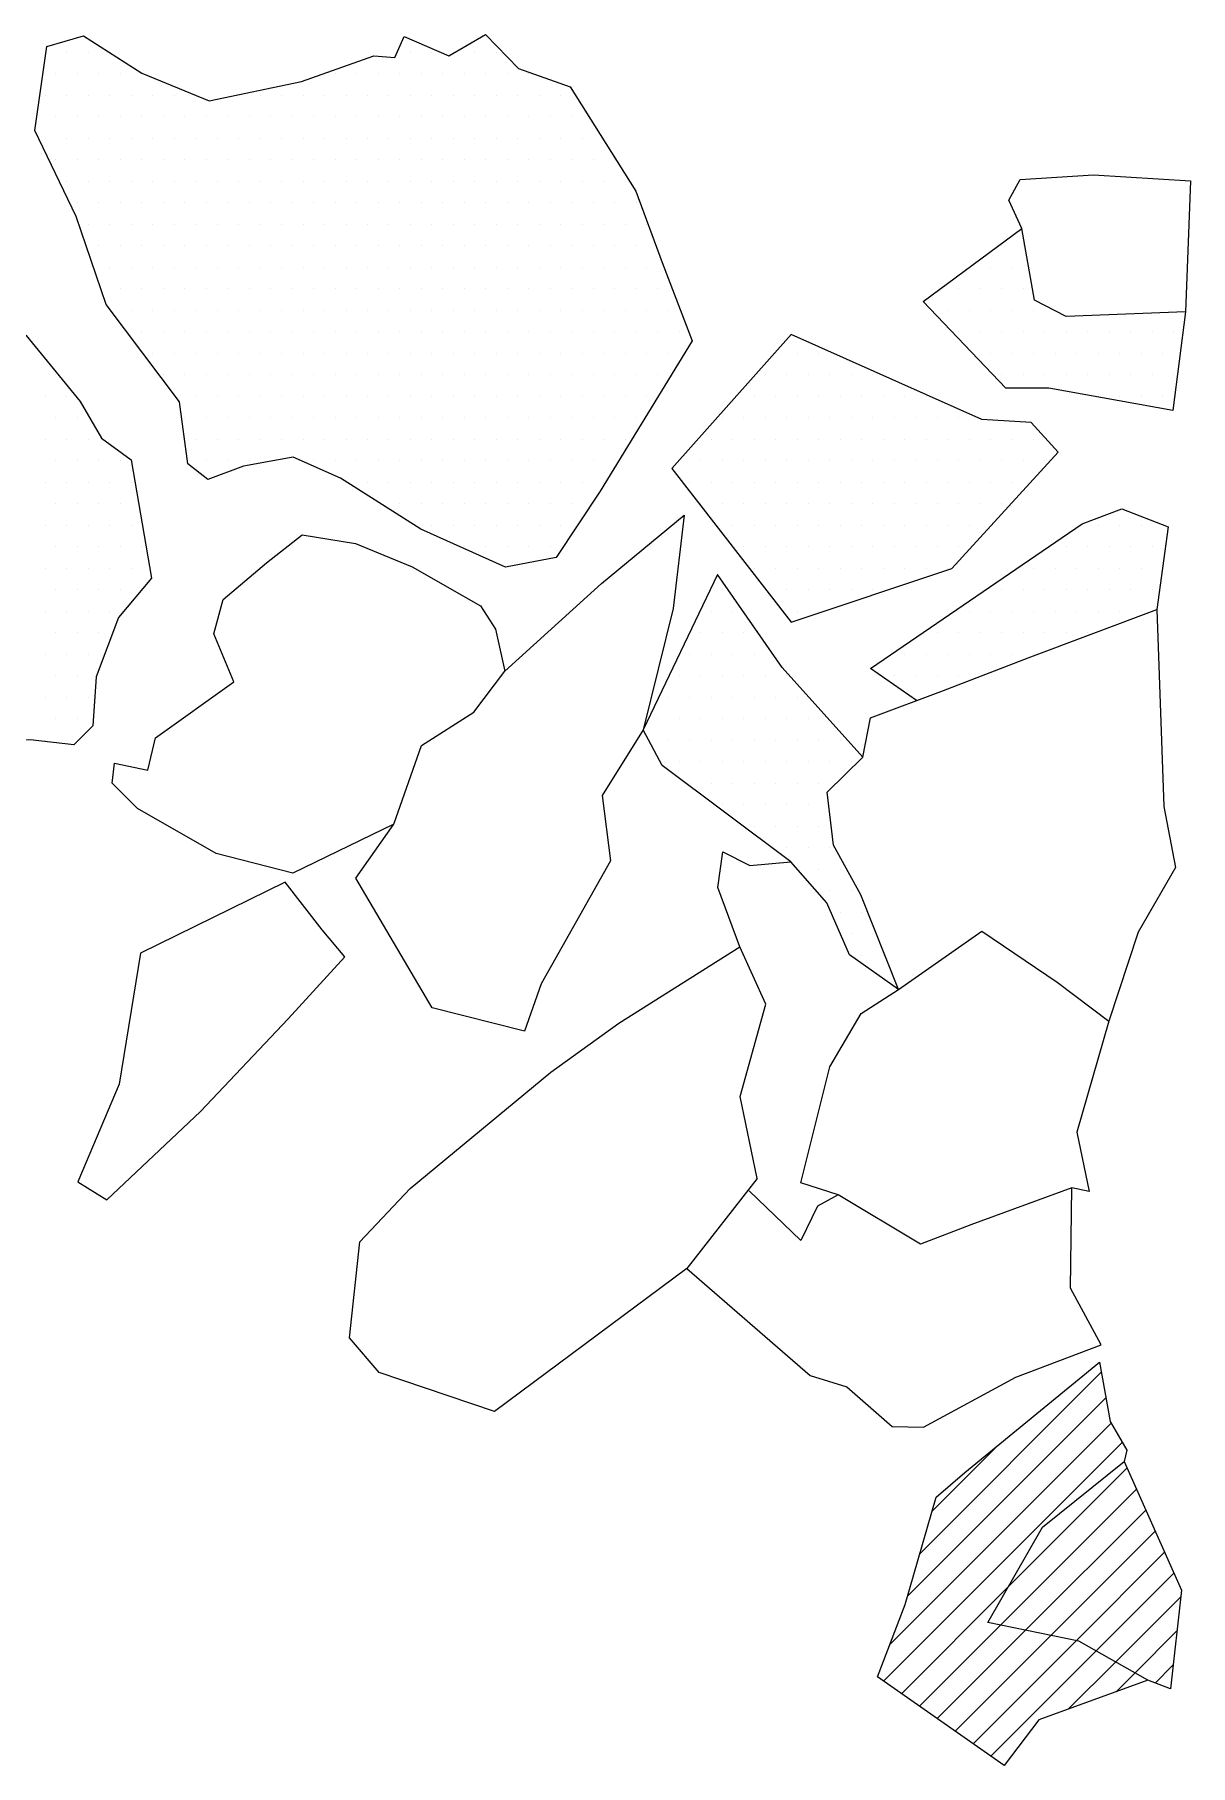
# Model space of a CAD drawing. Header units: metres. Extents: x -12.68 to -9.57, y -13.13 to -10.93.
# Drawn here: x -10.237 to -9.565, y -13.134 to -12.127 of the extents above; entities that cross this region are included whole.
import ezdxf

# ---------------------------------------------------------------- set-up
doc = ezdxf.new("R2010")
doc.units = ezdxf.units.M
doc.header["$LTSCALE"] = 25
doc.header["$MEASUREMENT"] = 0
doc.layers.get('0').update_dxf_attribs({"linetype": 'CONTINUOUS'})
for name, color, linetype in [('FEUER', 1, 'CONTINUOUS'), ('STEINE', 4, 'CONTINUOUS'), ('STEINESCHRAFF', 4, 'CONTINUOUS')]:
    doc.layers.add(name, color=color, linetype=linetype)

# ---------------------------------------------------------------- blocks, each defined once
blk = doc.blocks.new('*X1')
at = {"color": 0}
for p, q in [((-972.26, -1301.07), (-961.7, -1290.5)), ((-972.98, -1303.55), (-961.43, -1292)), ((-974, -1306.34), (-961.13, -1293.47)), ((-974.36, -1308.47), (-960.48, -1294.59)), ((-971.54, -1298.58), (-967.78, -1294.82)), ((-967.1, -1302.97), (-960.2, -1296.07)), ((-967.57, -1305.21), (-959.65, -1297.3)), ((-966.1, -1305.51), (-959.11, -1298.52)), ((-964.64, -1305.82), (-958.57, -1299.75)), ((-963.17, -1306.12), (-958.03, -1300.97)), ((-962.01, -1306.72), (-957.48, -1302.2)), ((-973.32, -1309.2), (-967.1, -1302.97)), ((-960.88, -1307.36), (-957.08, -1303.56)), ((-972.28, -1309.93), (-967.57, -1305.21)), ((-971.24, -1310.65), (-966.1, -1305.51)), ((-970.2, -1311.38), (-964.64, -1305.82)), ((-969.16, -1312.11), (-963.17, -1306.12)), ((-959.75, -1308), (-957.3, -1305.55)), ((-968.12, -1312.83), (-962.01, -1306.72)), ((-963.62, -1310.1), (-960.88, -1307.36)), ((-960.84, -1309.09), (-959.75, -1308)), ((-958.57, -1308.59), (-957.53, -1307.54))]:
    blk.add_line(p, q, dxfattribs=at)
blk = doc.blocks.new('*X2')
at = {"color": 0}
for p, q in [((-1021.875, -1213.75), (-1021.875, -1213.75)), ((-1020.625, -1213.75), (-1020.625, -1213.75)), ((-1001.875, -1213.75), (-1001.875, -1213.75)), ((-1000.625, -1213.75), (-1000.625, -1213.75)), ((-998.125, -1213.75), (-998.125, -1213.75)), ((-996.875, -1213.75), (-996.875, -1213.75)), ((-1022.5, -1215), (-1022.5, -1215)), ((-1021.25, -1215), (-1021.25, -1215)), ((-1020, -1215), (-1020, -1215)), ((-1018.75, -1215), (-1018.75, -1215)), ((-1017.5, -1215), (-1017.5, -1215)), ((-1006.25, -1215), (-1006.25, -1215)), ((-1005, -1215), (-1005, -1215)), ((-1003.75, -1215), (-1003.75, -1215)), ((-1002.5, -1215), (-1002.5, -1215)), ((-1001.25, -1215), (-1001.25, -1215)), ((-1000, -1215), (-1000, -1215)), ((-998.75, -1215), (-998.75, -1215)), ((-997.5, -1215), (-997.5, -1215)), ((-996.25, -1215), (-996.25, -1215)), ((-995, -1215), (-995, -1215)), ((-1023.125, -1216.25), (-1023.125, -1216.25)), ((-1021.875, -1216.25), (-1021.875, -1216.25)), ((-1020.625, -1216.25), (-1020.625, -1216.25)), ((-1019.375, -1216.25), (-1019.375, -1216.25)), ((-1018.125, -1216.25), (-1018.125, -1216.25)), ((-1016.875, -1216.25), (-1016.875, -1216.25)), ((-1015.625, -1216.25), (-1015.625, -1216.25)), ((-1011.875, -1216.25), (-1011.875, -1216.25)), ((-1010.625, -1216.25), (-1010.625, -1216.25)), ((-1009.375, -1216.25), (-1009.375, -1216.25)), ((-1008.125, -1216.25), (-1008.125, -1216.25)), ((-1006.875, -1216.25), (-1006.875, -1216.25)), ((-1005.625, -1216.25), (-1005.625, -1216.25)), ((-1004.375, -1216.25), (-1004.375, -1216.25)), ((-1003.125, -1216.25), (-1003.125, -1216.25)), ((-1001.875, -1216.25), (-1001.875, -1216.25)), ((-1000.625, -1216.25), (-1000.625, -1216.25)), ((-999.375, -1216.25), (-999.375, -1216.25)), ((-998.125, -1216.25), (-998.125, -1216.25)), ((-996.875, -1216.25), (-996.875, -1216.25)), ((-995.625, -1216.25), (-995.625, -1216.25)), ((-994.375, -1216.25), (-994.375, -1216.25)), ((-993.125, -1216.25), (-993.125, -1216.25)), ((-1022.5, -1217.5), (-1022.5, -1217.5)), ((-1021.25, -1217.5), (-1021.25, -1217.5)), ((-1020, -1217.5), (-1020, -1217.5)), ((-1018.75, -1217.5), (-1018.75, -1217.5)), ((-1017.5, -1217.5), (-1017.5, -1217.5)), ((-1016.25, -1217.5), (-1016.25, -1217.5)), ((-1015, -1217.5), (-1015, -1217.5)), ((-1013.75, -1217.5), (-1013.75, -1217.5)), ((-1012.5, -1217.5), (-1012.5, -1217.5)), ((-1011.25, -1217.5), (-1011.25, -1217.5)), ((-1010, -1217.5), (-1010, -1217.5)), ((-1008.75, -1217.5), (-1008.75, -1217.5)), ((-1007.5, -1217.5), (-1007.5, -1217.5)), ((-1006.25, -1217.5), (-1006.25, -1217.5)), ((-1005, -1217.5), (-1005, -1217.5)), ((-1003.75, -1217.5), (-1003.75, -1217.5)), ((-1002.5, -1217.5), (-1002.5, -1217.5)), ((-1001.25, -1217.5), (-1001.25, -1217.5)), ((-1000, -1217.5), (-1000, -1217.5)), ((-998.75, -1217.5), (-998.75, -1217.5)), ((-997.5, -1217.5), (-997.5, -1217.5)), ((-996.25, -1217.5), (-996.25, -1217.5)), ((-995, -1217.5), (-995, -1217.5)), ((-993.75, -1217.5), (-993.75, -1217.5)), ((-992.5, -1217.5), (-992.5, -1217.5)), ((-1023.125, -1218.75), (-1023.125, -1218.75)), ((-1021.875, -1218.75), (-1021.875, -1218.75)), ((-1020.625, -1218.75), (-1020.625, -1218.75)), ((-1019.375, -1218.75), (-1019.375, -1218.75)), ((-1018.125, -1218.75), (-1018.125, -1218.75)), ((-1016.875, -1218.75), (-1016.875, -1218.75)), ((-1015.625, -1218.75), (-1015.625, -1218.75)), ((-1014.375, -1218.75), (-1014.375, -1218.75)), ((-1013.125, -1218.75), (-1013.125, -1218.75)), ((-1011.875, -1218.75), (-1011.875, -1218.75)), ((-1010.625, -1218.75), (-1010.625, -1218.75)), ((-1009.375, -1218.75), (-1009.375, -1218.75)), ((-1008.125, -1218.75), (-1008.125, -1218.75)), ((-1006.875, -1218.75), (-1006.875, -1218.75)), ((-1005.625, -1218.75), (-1005.625, -1218.75)), ((-1004.375, -1218.75), (-1004.375, -1218.75)), ((-1003.125, -1218.75), (-1003.125, -1218.75)), ((-1001.875, -1218.75), (-1001.875, -1218.75)), ((-1000.625, -1218.75), (-1000.625, -1218.75)), ((-999.375, -1218.75), (-999.375, -1218.75)), ((-998.125, -1218.75), (-998.125, -1218.75)), ((-996.875, -1218.75), (-996.875, -1218.75)), ((-995.625, -1218.75), (-995.625, -1218.75)), ((-994.375, -1218.75), (-994.375, -1218.75)), ((-993.125, -1218.75), (-993.125, -1218.75)), ((-991.875, -1218.75), (-991.875, -1218.75)), ((-1022.5, -1220), (-1022.5, -1220)), ((-1021.25, -1220), (-1021.25, -1220)), ((-1020, -1220), (-1020, -1220)), ((-1018.75, -1220), (-1018.75, -1220)), ((-1017.5, -1220), (-1017.5, -1220)), ((-1016.25, -1220), (-1016.25, -1220)), ((-1015, -1220), (-1015, -1220)), ((-1013.75, -1220), (-1013.75, -1220)), ((-1012.5, -1220), (-1012.5, -1220)), ((-1011.25, -1220), (-1011.25, -1220)), ((-1010, -1220), (-1010, -1220)), ((-1008.75, -1220), (-1008.75, -1220)), ((-1007.5, -1220), (-1007.5, -1220)), ((-1006.25, -1220), (-1006.25, -1220)), ((-1005, -1220), (-1005, -1220)), ((-1003.75, -1220), (-1003.75, -1220)), ((-1002.5, -1220), (-1002.5, -1220)), ((-1001.25, -1220), (-1001.25, -1220)), ((-1000, -1220), (-1000, -1220)), ((-998.75, -1220), (-998.75, -1220)), ((-997.5, -1220), (-997.5, -1220)), ((-996.25, -1220), (-996.25, -1220)), ((-995, -1220), (-995, -1220)), ((-993.75, -1220), (-993.75, -1220)), ((-992.5, -1220), (-992.5, -1220)), ((-991.25, -1220), (-991.25, -1220)), ((-990, -1220), (-990, -1220)), ((-1021.875, -1221.25), (-1021.875, -1221.25)), ((-1020.625, -1221.25), (-1020.625, -1221.25)), ((-1019.375, -1221.25), (-1019.375, -1221.25)), ((-1018.125, -1221.25), (-1018.125, -1221.25)), ((-1016.875, -1221.25), (-1016.875, -1221.25)), ((-1015.625, -1221.25), (-1015.625, -1221.25)), ((-1014.375, -1221.25), (-1014.375, -1221.25)), ((-1013.125, -1221.25), (-1013.125, -1221.25)), ((-1011.875, -1221.25), (-1011.875, -1221.25)), ((-1010.625, -1221.25), (-1010.625, -1221.25)), ((-1009.375, -1221.25), (-1009.375, -1221.25)), ((-1008.125, -1221.25), (-1008.125, -1221.25)), ((-1006.875, -1221.25), (-1006.875, -1221.25)), ((-1005.625, -1221.25), (-1005.625, -1221.25)), ((-1004.375, -1221.25), (-1004.375, -1221.25)), ((-1003.125, -1221.25), (-1003.125, -1221.25)), ((-1001.875, -1221.25), (-1001.875, -1221.25)), ((-1000.625, -1221.25), (-1000.625, -1221.25)), ((-999.375, -1221.25), (-999.375, -1221.25)), ((-998.125, -1221.25), (-998.125, -1221.25)), ((-996.875, -1221.25), (-996.875, -1221.25)), ((-995.625, -1221.25), (-995.625, -1221.25)), ((-994.375, -1221.25), (-994.375, -1221.25)), ((-993.125, -1221.25), (-993.125, -1221.25)), ((-991.875, -1221.25), (-991.875, -1221.25)), ((-990.625, -1221.25), (-990.625, -1221.25)), ((-989.375, -1221.25), (-989.375, -1221.25)), ((-1021.25, -1222.5), (-1021.25, -1222.5)), ((-1020, -1222.5), (-1020, -1222.5)), ((-1018.75, -1222.5), (-1018.75, -1222.5)), ((-1017.5, -1222.5), (-1017.5, -1222.5)), ((-1016.25, -1222.5), (-1016.25, -1222.5)), ((-1015, -1222.5), (-1015, -1222.5)), ((-1013.75, -1222.5), (-1013.75, -1222.5)), ((-1012.5, -1222.5), (-1012.5, -1222.5)), ((-1011.25, -1222.5), (-1011.25, -1222.5)), ((-1010, -1222.5), (-1010, -1222.5)), ((-1008.75, -1222.5), (-1008.75, -1222.5)), ((-1007.5, -1222.5), (-1007.5, -1222.5)), ((-1006.25, -1222.5), (-1006.25, -1222.5)), ((-1005, -1222.5), (-1005, -1222.5)), ((-1003.75, -1222.5), (-1003.75, -1222.5)), ((-1002.5, -1222.5), (-1002.5, -1222.5)), ((-1001.25, -1222.5), (-1001.25, -1222.5)), ((-1000, -1222.5), (-1000, -1222.5)), ((-998.75, -1222.5), (-998.75, -1222.5)), ((-997.5, -1222.5), (-997.5, -1222.5)), ((-996.25, -1222.5), (-996.25, -1222.5)), ((-995, -1222.5), (-995, -1222.5)), ((-993.75, -1222.5), (-993.75, -1222.5)), ((-992.5, -1222.5), (-992.5, -1222.5)), ((-991.25, -1222.5), (-991.25, -1222.5)), ((-990, -1222.5), (-990, -1222.5)), ((-988.75, -1222.5), (-988.75, -1222.5)), ((-1020.625, -1223.75), (-1020.625, -1223.75)), ((-1019.375, -1223.75), (-1019.375, -1223.75)), ((-1018.125, -1223.75), (-1018.125, -1223.75)), ((-1016.875, -1223.75), (-1016.875, -1223.75)), ((-1015.625, -1223.75), (-1015.625, -1223.75)), ((-1014.375, -1223.75), (-1014.375, -1223.75)), ((-1013.125, -1223.75), (-1013.125, -1223.75)), ((-1011.875, -1223.75), (-1011.875, -1223.75)), ((-1010.625, -1223.75), (-1010.625, -1223.75)), ((-1009.375, -1223.75), (-1009.375, -1223.75)), ((-1008.125, -1223.75), (-1008.125, -1223.75)), ((-1006.875, -1223.75), (-1006.875, -1223.75)), ((-1005.625, -1223.75), (-1005.625, -1223.75)), ((-1004.375, -1223.75), (-1004.375, -1223.75)), ((-1003.125, -1223.75), (-1003.125, -1223.75)), ((-1001.875, -1223.75), (-1001.875, -1223.75)), ((-1000.625, -1223.75), (-1000.625, -1223.75)), ((-999.375, -1223.75), (-999.375, -1223.75)), ((-998.125, -1223.75), (-998.125, -1223.75)), ((-996.875, -1223.75), (-996.875, -1223.75)), ((-995.625, -1223.75), (-995.625, -1223.75)), ((-994.375, -1223.75), (-994.375, -1223.75)), ((-993.125, -1223.75), (-993.125, -1223.75)), ((-991.875, -1223.75), (-991.875, -1223.75)), ((-990.625, -1223.75), (-990.625, -1223.75)), ((-989.375, -1223.75), (-989.375, -1223.75)), ((-988.125, -1223.75), (-988.125, -1223.75)), ((-1020, -1225), (-1020, -1225)), ((-1018.75, -1225), (-1018.75, -1225)), ((-1017.5, -1225), (-1017.5, -1225)), ((-1016.25, -1225), (-1016.25, -1225)), ((-1015, -1225), (-1015, -1225)), ((-1013.75, -1225), (-1013.75, -1225)), ((-1012.5, -1225), (-1012.5, -1225)), ((-1011.25, -1225), (-1011.25, -1225)), ((-1010, -1225), (-1010, -1225)), ((-1008.75, -1225), (-1008.75, -1225)), ((-1007.5, -1225), (-1007.5, -1225)), ((-1006.25, -1225), (-1006.25, -1225)), ((-1005, -1225), (-1005, -1225)), ((-1003.75, -1225), (-1003.75, -1225)), ((-1002.5, -1225), (-1002.5, -1225)), ((-1001.25, -1225), (-1001.25, -1225)), ((-1000, -1225), (-1000, -1225)), ((-998.75, -1225), (-998.75, -1225)), ((-997.5, -1225), (-997.5, -1225)), ((-996.25, -1225), (-996.25, -1225)), ((-995, -1225), (-995, -1225)), ((-993.75, -1225), (-993.75, -1225)), ((-992.5, -1225), (-992.5, -1225)), ((-991.25, -1225), (-991.25, -1225)), ((-990, -1225), (-990, -1225)), ((-988.75, -1225), (-988.75, -1225)), ((-1019.375, -1226.25), (-1019.375, -1226.25)), ((-1018.125, -1226.25), (-1018.125, -1226.25)), ((-1016.875, -1226.25), (-1016.875, -1226.25)), ((-1015.625, -1226.25), (-1015.625, -1226.25)), ((-1014.375, -1226.25), (-1014.375, -1226.25)), ((-1013.125, -1226.25), (-1013.125, -1226.25)), ((-1011.875, -1226.25), (-1011.875, -1226.25)), ((-1010.625, -1226.25), (-1010.625, -1226.25)), ((-1009.375, -1226.25), (-1009.375, -1226.25)), ((-1008.125, -1226.25), (-1008.125, -1226.25)), ((-1006.875, -1226.25), (-1006.875, -1226.25)), ((-1005.625, -1226.25), (-1005.625, -1226.25)), ((-1004.375, -1226.25), (-1004.375, -1226.25)), ((-1003.125, -1226.25), (-1003.125, -1226.25)), ((-1001.875, -1226.25), (-1001.875, -1226.25)), ((-1000.625, -1226.25), (-1000.625, -1226.25)), ((-999.375, -1226.25), (-999.375, -1226.25)), ((-998.125, -1226.25), (-998.125, -1226.25)), ((-996.875, -1226.25), (-996.875, -1226.25)), ((-995.625, -1226.25), (-995.625, -1226.25)), ((-994.375, -1226.25), (-994.375, -1226.25)), ((-993.125, -1226.25), (-993.125, -1226.25)), ((-991.875, -1226.25), (-991.875, -1226.25)), ((-990.625, -1226.25), (-990.625, -1226.25)), ((-989.375, -1226.25), (-989.375, -1226.25)), ((-988.125, -1226.25), (-988.125, -1226.25)), ((-1018.75, -1227.5), (-1018.75, -1227.5)), ((-1017.5, -1227.5), (-1017.5, -1227.5)), ((-1016.25, -1227.5), (-1016.25, -1227.5)), ((-1015, -1227.5), (-1015, -1227.5)), ((-1013.75, -1227.5), (-1013.75, -1227.5)), ((-1012.5, -1227.5), (-1012.5, -1227.5)), ((-1011.25, -1227.5), (-1011.25, -1227.5)), ((-1010, -1227.5), (-1010, -1227.5)), ((-1008.75, -1227.5), (-1008.75, -1227.5)), ((-1007.5, -1227.5), (-1007.5, -1227.5)), ((-1006.25, -1227.5), (-1006.25, -1227.5)), ((-1005, -1227.5), (-1005, -1227.5)), ((-1003.75, -1227.5), (-1003.75, -1227.5)), ((-1002.5, -1227.5), (-1002.5, -1227.5)), ((-1001.25, -1227.5), (-1001.25, -1227.5)), ((-1000, -1227.5), (-1000, -1227.5)), ((-998.75, -1227.5), (-998.75, -1227.5)), ((-997.5, -1227.5), (-997.5, -1227.5)), ((-996.25, -1227.5), (-996.25, -1227.5)), ((-995, -1227.5), (-995, -1227.5)), ((-993.75, -1227.5), (-993.75, -1227.5)), ((-992.5, -1227.5), (-992.5, -1227.5)), ((-991.25, -1227.5), (-991.25, -1227.5)), ((-990, -1227.5), (-990, -1227.5)), ((-988.75, -1227.5), (-988.75, -1227.5)), ((-987.5, -1227.5), (-987.5, -1227.5)), ((-1018.125, -1228.75), (-1018.125, -1228.75)), ((-1016.875, -1228.75), (-1016.875, -1228.75)), ((-1015.625, -1228.75), (-1015.625, -1228.75)), ((-1014.375, -1228.75), (-1014.375, -1228.75)), ((-1013.125, -1228.75), (-1013.125, -1228.75)), ((-1011.875, -1228.75), (-1011.875, -1228.75)), ((-1010.625, -1228.75), (-1010.625, -1228.75)), ((-1009.375, -1228.75), (-1009.375, -1228.75)), ((-1008.125, -1228.75), (-1008.125, -1228.75)), ((-1006.875, -1228.75), (-1006.875, -1228.75)), ((-1005.625, -1228.75), (-1005.625, -1228.75)), ((-1004.375, -1228.75), (-1004.375, -1228.75)), ((-1003.125, -1228.75), (-1003.125, -1228.75)), ((-1001.875, -1228.75), (-1001.875, -1228.75)), ((-1000.625, -1228.75), (-1000.625, -1228.75)), ((-999.375, -1228.75), (-999.375, -1228.75)), ((-998.125, -1228.75), (-998.125, -1228.75)), ((-996.875, -1228.75), (-996.875, -1228.75)), ((-995.625, -1228.75), (-995.625, -1228.75)), ((-994.375, -1228.75), (-994.375, -1228.75)), ((-993.125, -1228.75), (-993.125, -1228.75)), ((-991.875, -1228.75), (-991.875, -1228.75)), ((-990.625, -1228.75), (-990.625, -1228.75)), ((-989.375, -1228.75), (-989.375, -1228.75)), ((-988.125, -1228.75), (-988.125, -1228.75)), ((-986.875, -1228.75), (-986.875, -1228.75)), ((-1017.5, -1230), (-1017.5, -1230)), ((-1016.25, -1230), (-1016.25, -1230)), ((-1015, -1230), (-1015, -1230)), ((-1013.75, -1230), (-1013.75, -1230)), ((-1012.5, -1230), (-1012.5, -1230)), ((-1011.25, -1230), (-1011.25, -1230)), ((-1010, -1230), (-1010, -1230)), ((-1008.75, -1230), (-1008.75, -1230)), ((-1007.5, -1230), (-1007.5, -1230)), ((-1006.25, -1230), (-1006.25, -1230)), ((-1005, -1230), (-1005, -1230)), ((-1003.75, -1230), (-1003.75, -1230)), ((-1002.5, -1230), (-1002.5, -1230)), ((-1001.25, -1230), (-1001.25, -1230)), ((-1000, -1230), (-1000, -1230)), ((-998.75, -1230), (-998.75, -1230)), ((-997.5, -1230), (-997.5, -1230)), ((-996.25, -1230), (-996.25, -1230)), ((-995, -1230), (-995, -1230)), ((-993.75, -1230), (-993.75, -1230)), ((-992.5, -1230), (-992.5, -1230)), ((-991.25, -1230), (-991.25, -1230)), ((-990, -1230), (-990, -1230)), ((-988.75, -1230), (-988.75, -1230)), ((-987.5, -1230), (-987.5, -1230)), ((-986.25, -1230), (-986.25, -1230)), ((-1016.875, -1231.25), (-1016.875, -1231.25)), ((-1015.625, -1231.25), (-1015.625, -1231.25)), ((-1014.375, -1231.25), (-1014.375, -1231.25)), ((-1013.125, -1231.25), (-1013.125, -1231.25)), ((-1011.875, -1231.25), (-1011.875, -1231.25)), ((-1010.625, -1231.25), (-1010.625, -1231.25)), ((-1009.375, -1231.25), (-1009.375, -1231.25)), ((-1008.125, -1231.25), (-1008.125, -1231.25)), ((-1006.875, -1231.25), (-1006.875, -1231.25)), ((-1005.625, -1231.25), (-1005.625, -1231.25)), ((-1004.375, -1231.25), (-1004.375, -1231.25)), ((-1003.125, -1231.25), (-1003.125, -1231.25)), ((-1001.875, -1231.25), (-1001.875, -1231.25)), ((-1000.625, -1231.25), (-1000.625, -1231.25)), ((-999.375, -1231.25), (-999.375, -1231.25)), ((-998.125, -1231.25), (-998.125, -1231.25)), ((-996.875, -1231.25), (-996.875, -1231.25)), ((-995.625, -1231.25), (-995.625, -1231.25)), ((-994.375, -1231.25), (-994.375, -1231.25)), ((-993.125, -1231.25), (-993.125, -1231.25)), ((-991.875, -1231.25), (-991.875, -1231.25)), ((-990.625, -1231.25), (-990.625, -1231.25)), ((-989.375, -1231.25), (-989.375, -1231.25)), ((-988.125, -1231.25), (-988.125, -1231.25)), ((-986.875, -1231.25), (-986.875, -1231.25)), ((-1022.5, -1232.5), (-1022.5, -1232.5)), ((-1016.25, -1232.5), (-1016.25, -1232.5)), ((-1015, -1232.5), (-1015, -1232.5)), ((-1013.75, -1232.5), (-1013.75, -1232.5)), ((-1012.5, -1232.5), (-1012.5, -1232.5)), ((-1011.25, -1232.5), (-1011.25, -1232.5)), ((-1010, -1232.5), (-1010, -1232.5)), ((-1008.75, -1232.5), (-1008.75, -1232.5)), ((-1007.5, -1232.5), (-1007.5, -1232.5)), ((-1006.25, -1232.5), (-1006.25, -1232.5)), ((-1005, -1232.5), (-1005, -1232.5)), ((-1003.75, -1232.5), (-1003.75, -1232.5)), ((-1002.5, -1232.5), (-1002.5, -1232.5)), ((-1001.25, -1232.5), (-1001.25, -1232.5)), ((-1000, -1232.5), (-1000, -1232.5)), ((-998.75, -1232.5), (-998.75, -1232.5)), ((-997.5, -1232.5), (-997.5, -1232.5)), ((-996.25, -1232.5), (-996.25, -1232.5)), ((-995, -1232.5), (-995, -1232.5)), ((-993.75, -1232.5), (-993.75, -1232.5)), ((-992.5, -1232.5), (-992.5, -1232.5)), ((-991.25, -1232.5), (-991.25, -1232.5)), ((-990, -1232.5), (-990, -1232.5)), ((-988.75, -1232.5), (-988.75, -1232.5)), ((-987.5, -1232.5), (-987.5, -1232.5)), ((-1023.125, -1233.75), (-1023.125, -1233.75)), ((-1021.875, -1233.75), (-1021.875, -1233.75)), ((-1014.375, -1233.75), (-1014.375, -1233.75)), ((-1013.125, -1233.75), (-1013.125, -1233.75)), ((-1011.875, -1233.75), (-1011.875, -1233.75)), ((-1010.625, -1233.75), (-1010.625, -1233.75)), ((-1009.375, -1233.75), (-1009.375, -1233.75)), ((-1008.125, -1233.75), (-1008.125, -1233.75)), ((-1006.875, -1233.75), (-1006.875, -1233.75)), ((-1005.625, -1233.75), (-1005.625, -1233.75)), ((-1004.375, -1233.75), (-1004.375, -1233.75)), ((-1003.125, -1233.75), (-1003.125, -1233.75)), ((-1001.875, -1233.75), (-1001.875, -1233.75)), ((-1000.625, -1233.75), (-1000.625, -1233.75)), ((-999.375, -1233.75), (-999.375, -1233.75)), ((-998.125, -1233.75), (-998.125, -1233.75)), ((-996.875, -1233.75), (-996.875, -1233.75)), ((-995.625, -1233.75), (-995.625, -1233.75)), ((-994.375, -1233.75), (-994.375, -1233.75)), ((-993.125, -1233.75), (-993.125, -1233.75)), ((-991.875, -1233.75), (-991.875, -1233.75)), ((-990.625, -1233.75), (-990.625, -1233.75)), ((-989.375, -1233.75), (-989.375, -1233.75)), ((-988.125, -1233.75), (-988.125, -1233.75)), ((-1022.5, -1235), (-1022.5, -1235)), ((-1021.25, -1235), (-1021.25, -1235)), ((-1015, -1235), (-1015, -1235)), ((-1013.75, -1235), (-1013.75, -1235)), ((-1012.5, -1235), (-1012.5, -1235)), ((-1011.25, -1235), (-1011.25, -1235)), ((-1010, -1235), (-1010, -1235)), ((-1008.75, -1235), (-1008.75, -1235)), ((-1007.5, -1235), (-1007.5, -1235)), ((-1006.25, -1235), (-1006.25, -1235)), ((-1005, -1235), (-1005, -1235)), ((-1003.75, -1235), (-1003.75, -1235)), ((-1002.5, -1235), (-1002.5, -1235)), ((-1001.25, -1235), (-1001.25, -1235)), ((-1000, -1235), (-1000, -1235)), ((-998.75, -1235), (-998.75, -1235)), ((-997.5, -1235), (-997.5, -1235)), ((-996.25, -1235), (-996.25, -1235)), ((-995, -1235), (-995, -1235)), ((-993.75, -1235), (-993.75, -1235)), ((-992.5, -1235), (-992.5, -1235)), ((-991.25, -1235), (-991.25, -1235)), ((-990, -1235), (-990, -1235)), ((-988.75, -1235), (-988.75, -1235)), ((-1023.125, -1236.25), (-1023.125, -1236.25)), ((-1021.875, -1236.25), (-1021.875, -1236.25)), ((-1020.625, -1236.25), (-1020.625, -1236.25)), ((-1014.375, -1236.25), (-1014.375, -1236.25)), ((-1013.125, -1236.25), (-1013.125, -1236.25)), ((-1011.875, -1236.25), (-1011.875, -1236.25)), ((-1010.625, -1236.25), (-1010.625, -1236.25)), ((-1009.375, -1236.25), (-1009.375, -1236.25)), ((-1008.125, -1236.25), (-1008.125, -1236.25)), ((-1006.875, -1236.25), (-1006.875, -1236.25)), ((-1005.625, -1236.25), (-1005.625, -1236.25)), ((-1004.375, -1236.25), (-1004.375, -1236.25)), ((-1003.125, -1236.25), (-1003.125, -1236.25)), ((-1001.875, -1236.25), (-1001.875, -1236.25)), ((-1000.625, -1236.25), (-1000.625, -1236.25)), ((-999.375, -1236.25), (-999.375, -1236.25)), ((-998.125, -1236.25), (-998.125, -1236.25)), ((-996.875, -1236.25), (-996.875, -1236.25)), ((-995.625, -1236.25), (-995.625, -1236.25)), ((-994.375, -1236.25), (-994.375, -1236.25)), ((-993.125, -1236.25), (-993.125, -1236.25)), ((-991.875, -1236.25), (-991.875, -1236.25)), ((-990.625, -1236.25), (-990.625, -1236.25)), ((-989.375, -1236.25), (-989.375, -1236.25)), ((-1022.5, -1237.5), (-1022.5, -1237.5)), ((-1021.25, -1237.5), (-1021.25, -1237.5)), ((-1020, -1237.5), (-1020, -1237.5)), ((-1018.75, -1237.5), (-1018.75, -1237.5)), ((-1013.75, -1237.5), (-1013.75, -1237.5)), ((-1012.5, -1237.5), (-1012.5, -1237.5)), ((-1011.25, -1237.5), (-1011.25, -1237.5)), ((-1010, -1237.5), (-1010, -1237.5)), ((-1007.5, -1237.5), (-1007.5, -1237.5)), ((-1006.25, -1237.5), (-1006.25, -1237.5)), ((-1005, -1237.5), (-1005, -1237.5)), ((-1003.75, -1237.5), (-1003.75, -1237.5)), ((-1002.5, -1237.5), (-1002.5, -1237.5)), ((-1001.25, -1237.5), (-1001.25, -1237.5)), ((-1000, -1237.5), (-1000, -1237.5)), ((-998.75, -1237.5), (-998.75, -1237.5)), ((-997.5, -1237.5), (-997.5, -1237.5)), ((-996.25, -1237.5), (-996.25, -1237.5)), ((-995, -1237.5), (-995, -1237.5)), ((-993.75, -1237.5), (-993.75, -1237.5)), ((-992.5, -1237.5), (-992.5, -1237.5)), ((-991.25, -1237.5), (-991.25, -1237.5)), ((-990, -1237.5), (-990, -1237.5)), ((-1023.125, -1238.75), (-1023.125, -1238.75)), ((-1021.875, -1238.75), (-1021.875, -1238.75)), ((-1020.625, -1238.75), (-1020.625, -1238.75)), ((-1019.375, -1238.75), (-1019.375, -1238.75)), ((-1018.125, -1238.75), (-1018.125, -1238.75)), ((-1004.375, -1238.75), (-1004.375, -1238.75)), ((-1003.125, -1238.75), (-1003.125, -1238.75)), ((-1001.875, -1238.75), (-1001.875, -1238.75)), ((-1000.625, -1238.75), (-1000.625, -1238.75)), ((-999.375, -1238.75), (-999.375, -1238.75)), ((-998.125, -1238.75), (-998.125, -1238.75)), ((-996.875, -1238.75), (-996.875, -1238.75)), ((-995.625, -1238.75), (-995.625, -1238.75)), ((-994.375, -1238.75), (-994.375, -1238.75)), ((-993.125, -1238.75), (-993.125, -1238.75)), ((-991.875, -1238.75), (-991.875, -1238.75)), ((-990.625, -1238.75), (-990.625, -1238.75)), ((-1022.5, -1240), (-1022.5, -1240)), ((-1021.25, -1240), (-1021.25, -1240)), ((-1020, -1240), (-1020, -1240)), ((-1018.75, -1240), (-1018.75, -1240)), ((-1002.5, -1240), (-1002.5, -1240)), ((-1001.25, -1240), (-1001.25, -1240)), ((-1000, -1240), (-1000, -1240)), ((-998.75, -1240), (-998.75, -1240)), ((-997.5, -1240), (-997.5, -1240)), ((-996.25, -1240), (-996.25, -1240)), ((-995, -1240), (-995, -1240)), ((-993.75, -1240), (-993.75, -1240)), ((-992.5, -1240), (-992.5, -1240)), ((-1023.125, -1241.25), (-1023.125, -1241.25)), ((-1021.875, -1241.25), (-1021.875, -1241.25)), ((-1020.625, -1241.25), (-1020.625, -1241.25)), ((-1019.375, -1241.25), (-1019.375, -1241.25)), ((-1018.125, -1241.25), (-1018.125, -1241.25)), ((-1000.625, -1241.25), (-1000.625, -1241.25)), ((-999.375, -1241.25), (-999.375, -1241.25)), ((-998.125, -1241.25), (-998.125, -1241.25)), ((-996.875, -1241.25), (-996.875, -1241.25)), ((-995.625, -1241.25), (-995.625, -1241.25)), ((-994.375, -1241.25), (-994.375, -1241.25)), ((-993.125, -1241.25), (-993.125, -1241.25)), ((-1022.5, -1242.5), (-1022.5, -1242.5)), ((-1021.25, -1242.5), (-1021.25, -1242.5)), ((-1020, -1242.5), (-1020, -1242.5)), ((-1018.75, -1242.5), (-1018.75, -1242.5)), ((-1017.5, -1242.5), (-1017.5, -1242.5)), ((-998.75, -1242.5), (-998.75, -1242.5)), ((-997.5, -1242.5), (-997.5, -1242.5)), ((-996.25, -1242.5), (-996.25, -1242.5)), ((-995, -1242.5), (-995, -1242.5)), ((-993.75, -1242.5), (-993.75, -1242.5)), ((-1023.125, -1243.75), (-1023.125, -1243.75)), ((-1021.875, -1243.75), (-1021.875, -1243.75)), ((-1020.625, -1243.75), (-1020.625, -1243.75)), ((-1019.375, -1243.75), (-1019.375, -1243.75)), ((-1018.125, -1243.75), (-1018.125, -1243.75)), ((-1022.5, -1245), (-1022.5, -1245)), ((-1021.25, -1245), (-1021.25, -1245)), ((-1020, -1245), (-1020, -1245)), ((-1018.75, -1245), (-1018.75, -1245)), ((-1017.5, -1245), (-1017.5, -1245)), ((-983.75, -1245), (-983.75, -1245)), ((-1023.125, -1246.25), (-1023.125, -1246.25)), ((-1021.875, -1246.25), (-1021.875, -1246.25)), ((-1020.625, -1246.25), (-1020.625, -1246.25)), ((-1019.375, -1246.25), (-1019.375, -1246.25)), ((-984.375, -1246.25), (-984.375, -1246.25)), ((-983.125, -1246.25), (-983.125, -1246.25)), ((-1022.5, -1247.5), (-1022.5, -1247.5)), ((-1021.25, -1247.5), (-1021.25, -1247.5)), ((-1020, -1247.5), (-1020, -1247.5)), ((-985, -1247.5), (-985, -1247.5)), ((-983.75, -1247.5), (-983.75, -1247.5)), ((-982.5, -1247.5), (-982.5, -1247.5)), ((-1023.125, -1248.75), (-1023.125, -1248.75)), ((-1021.875, -1248.75), (-1021.875, -1248.75)), ((-1020.625, -1248.75), (-1020.625, -1248.75)), ((-985.625, -1248.75), (-985.625, -1248.75)), ((-984.375, -1248.75), (-984.375, -1248.75)), ((-983.125, -1248.75), (-983.125, -1248.75)), ((-981.875, -1248.75), (-981.875, -1248.75)), ((-1022.5, -1250), (-1022.5, -1250)), ((-1021.25, -1250), (-1021.25, -1250)), ((-986.25, -1250), (-986.25, -1250)), ((-985, -1250), (-985, -1250)), ((-983.75, -1250), (-983.75, -1250)), ((-982.5, -1250), (-982.5, -1250)), ((-981.25, -1250), (-981.25, -1250)), ((-980, -1250), (-980, -1250)), ((-1023.125, -1251.25), (-1023.125, -1251.25)), ((-1021.875, -1251.25), (-1021.875, -1251.25)), ((-1020.625, -1251.25), (-1020.625, -1251.25)), ((-986.875, -1251.25), (-986.875, -1251.25)), ((-985.625, -1251.25), (-985.625, -1251.25)), ((-984.375, -1251.25), (-984.375, -1251.25)), ((-983.125, -1251.25), (-983.125, -1251.25)), ((-981.875, -1251.25), (-981.875, -1251.25)), ((-980.625, -1251.25), (-980.625, -1251.25)), ((-979.375, -1251.25), (-979.375, -1251.25)), ((-1022.5, -1252.5), (-1022.5, -1252.5)), ((-1021.25, -1252.5), (-1021.25, -1252.5)), ((-987.5, -1252.5), (-987.5, -1252.5)), ((-986.25, -1252.5), (-986.25, -1252.5)), ((-985, -1252.5), (-985, -1252.5)), ((-983.75, -1252.5), (-983.75, -1252.5)), ((-982.5, -1252.5), (-982.5, -1252.5)), ((-981.25, -1252.5), (-981.25, -1252.5)), ((-980, -1252.5), (-980, -1252.5)), ((-978.75, -1252.5), (-978.75, -1252.5)), ((-1023.125, -1253.75), (-1023.125, -1253.75)), ((-1021.875, -1253.75), (-1021.875, -1253.75)), ((-986.875, -1253.75), (-986.875, -1253.75)), ((-985.625, -1253.75), (-985.625, -1253.75)), ((-984.375, -1253.75), (-984.375, -1253.75)), ((-983.125, -1253.75), (-983.125, -1253.75)), ((-981.875, -1253.75), (-981.875, -1253.75)), ((-980.625, -1253.75), (-980.625, -1253.75)), ((-979.375, -1253.75), (-979.375, -1253.75)), ((-978.125, -1253.75), (-978.125, -1253.75)), ((-976.875, -1253.75), (-976.875, -1253.75)), ((-986.25, -1255), (-986.25, -1255)), ((-985, -1255), (-985, -1255)), ((-983.75, -1255), (-983.75, -1255)), ((-982.5, -1255), (-982.5, -1255)), ((-981.25, -1255), (-981.25, -1255)), ((-980, -1255), (-980, -1255)), ((-978.75, -1255), (-978.75, -1255)), ((-977.5, -1255), (-977.5, -1255)), ((-976.25, -1255), (-976.25, -1255)), ((-985.625, -1256.25), (-985.625, -1256.25)), ((-984.375, -1256.25), (-984.375, -1256.25)), ((-983.125, -1256.25), (-983.125, -1256.25)), ((-981.875, -1256.25), (-981.875, -1256.25)), ((-980.625, -1256.25), (-980.625, -1256.25)), ((-979.375, -1256.25), (-979.375, -1256.25)), ((-978.125, -1256.25), (-978.125, -1256.25)), ((-983.75, -1257.5), (-983.75, -1257.5)), ((-982.5, -1257.5), (-982.5, -1257.5)), ((-981.25, -1257.5), (-981.25, -1257.5)), ((-980, -1257.5), (-980, -1257.5)), ((-978.75, -1257.5), (-978.75, -1257.5)), ((-981.875, -1258.75), (-981.875, -1258.75)), ((-980.625, -1258.75), (-980.625, -1258.75)), ((-979.375, -1258.75), (-979.375, -1258.75)), ((-978.125, -1258.75), (-978.125, -1258.75)), ((-980, -1260), (-980, -1260)), ((-978.75, -1260), (-978.75, -1260)), ((-977.5, -1260), (-977.5, -1260)), ((-979.375, -1261.25), (-979.375, -1261.25)), ((-978.125, -1261.25), (-978.125, -1261.25)), ((-976.875, -1261.25), (-976.875, -1261.25)), ((-977.5, -1262.5), (-977.5, -1262.5)), ((-976.25, -1262.5), (-976.25, -1262.5)), ((-976.875, -1263.75), (-976.875, -1263.75)), ((-975.625, -1263.75), (-975.625, -1263.75)), ((-976.25, -1265), (-976.25, -1265)), ((-975, -1265), (-975, -1265)), ((-975.625, -1266.25), (-975.625, -1266.25)), ((-974.375, -1266.25), (-974.375, -1266.25))]:
    blk.add_line(p, q, dxfattribs=at)
blk = doc.blocks.new('*X3')
at = {"color": 0}
for p, q in [((-967.5, -1225), (-967.5, -1225)), ((-966.25, -1225), (-966.25, -1225)), ((-968.125, -1226.25), (-968.125, -1226.25)), ((-966.875, -1226.25), (-966.875, -1226.25)), ((-970, -1227.5), (-970, -1227.5)), ((-968.75, -1227.5), (-968.75, -1227.5)), ((-967.5, -1227.5), (-967.5, -1227.5)), ((-966.25, -1227.5), (-966.25, -1227.5)), ((-970.625, -1228.75), (-970.625, -1228.75)), ((-969.375, -1228.75), (-969.375, -1228.75)), ((-968.125, -1228.75), (-968.125, -1228.75)), ((-966.875, -1228.75), (-966.875, -1228.75)), ((-965.625, -1228.75), (-965.625, -1228.75)), ((-970, -1230), (-970, -1230)), ((-968.75, -1230), (-968.75, -1230)), ((-967.5, -1230), (-967.5, -1230)), ((-966.25, -1230), (-966.25, -1230)), ((-965, -1230), (-965, -1230)), ((-963.75, -1230), (-963.75, -1230)), ((-962.5, -1230), (-962.5, -1230)), ((-961.25, -1230), (-961.25, -1230)), ((-960, -1230), (-960, -1230)), ((-958.75, -1230), (-958.75, -1230)), ((-957.5, -1230), (-957.5, -1230)), ((-980.625, -1231.25), (-980.625, -1231.25)), ((-979.375, -1231.25), (-979.375, -1231.25)), ((-978.125, -1231.25), (-978.125, -1231.25)), ((-968.125, -1231.25), (-968.125, -1231.25)), ((-966.875, -1231.25), (-966.875, -1231.25)), ((-965.625, -1231.25), (-965.625, -1231.25)), ((-964.375, -1231.25), (-964.375, -1231.25)), ((-963.125, -1231.25), (-963.125, -1231.25)), ((-961.875, -1231.25), (-961.875, -1231.25)), ((-960.625, -1231.25), (-960.625, -1231.25)), ((-959.375, -1231.25), (-959.375, -1231.25)), ((-958.125, -1231.25), (-958.125, -1231.25)), ((-981.25, -1232.5), (-981.25, -1232.5)), ((-980, -1232.5), (-980, -1232.5)), ((-978.75, -1232.5), (-978.75, -1232.5)), ((-977.5, -1232.5), (-977.5, -1232.5)), ((-976.25, -1232.5), (-976.25, -1232.5)), ((-975, -1232.5), (-975, -1232.5)), ((-967.5, -1232.5), (-967.5, -1232.5)), ((-966.25, -1232.5), (-966.25, -1232.5)), ((-965, -1232.5), (-965, -1232.5)), ((-963.75, -1232.5), (-963.75, -1232.5)), ((-962.5, -1232.5), (-962.5, -1232.5)), ((-961.25, -1232.5), (-961.25, -1232.5)), ((-960, -1232.5), (-960, -1232.5)), ((-958.75, -1232.5), (-958.75, -1232.5)), ((-957.5, -1232.5), (-957.5, -1232.5)), ((-981.875, -1233.75), (-981.875, -1233.75)), ((-980.625, -1233.75), (-980.625, -1233.75)), ((-979.375, -1233.75), (-979.375, -1233.75)), ((-978.125, -1233.75), (-978.125, -1233.75)), ((-976.875, -1233.75), (-976.875, -1233.75)), ((-975.625, -1233.75), (-975.625, -1233.75)), ((-974.375, -1233.75), (-974.375, -1233.75)), ((-973.125, -1233.75), (-973.125, -1233.75)), ((-971.875, -1233.75), (-971.875, -1233.75)), ((-961.875, -1233.75), (-961.875, -1233.75)), ((-960.625, -1233.75), (-960.625, -1233.75)), ((-959.375, -1233.75), (-959.375, -1233.75)), ((-958.125, -1233.75), (-958.125, -1233.75)), ((-983.75, -1235), (-983.75, -1235)), ((-982.5, -1235), (-982.5, -1235)), ((-981.25, -1235), (-981.25, -1235)), ((-980, -1235), (-980, -1235)), ((-978.75, -1235), (-978.75, -1235)), ((-977.5, -1235), (-977.5, -1235)), ((-976.25, -1235), (-976.25, -1235)), ((-975, -1235), (-975, -1235)), ((-973.75, -1235), (-973.75, -1235)), ((-972.5, -1235), (-972.5, -1235)), ((-971.25, -1235), (-971.25, -1235)), ((-970, -1235), (-970, -1235)), ((-984.375, -1236.25), (-984.375, -1236.25)), ((-983.125, -1236.25), (-983.125, -1236.25)), ((-981.875, -1236.25), (-981.875, -1236.25)), ((-980.625, -1236.25), (-980.625, -1236.25)), ((-979.375, -1236.25), (-979.375, -1236.25)), ((-978.125, -1236.25), (-978.125, -1236.25)), ((-976.875, -1236.25), (-976.875, -1236.25)), ((-975.625, -1236.25), (-975.625, -1236.25)), ((-974.375, -1236.25), (-974.375, -1236.25)), ((-973.125, -1236.25), (-973.125, -1236.25)), ((-971.875, -1236.25), (-971.875, -1236.25)), ((-970.625, -1236.25), (-970.625, -1236.25)), ((-969.375, -1236.25), (-969.375, -1236.25)), ((-968.125, -1236.25), (-968.125, -1236.25)), ((-966.875, -1236.25), (-966.875, -1236.25)), ((-965.625, -1236.25), (-965.625, -1236.25)), ((-986.25, -1237.5), (-986.25, -1237.5)), ((-985, -1237.5), (-985, -1237.5)), ((-983.75, -1237.5), (-983.75, -1237.5)), ((-982.5, -1237.5), (-982.5, -1237.5)), ((-981.25, -1237.5), (-981.25, -1237.5)), ((-980, -1237.5), (-980, -1237.5)), ((-978.75, -1237.5), (-978.75, -1237.5)), ((-977.5, -1237.5), (-977.5, -1237.5)), ((-976.25, -1237.5), (-976.25, -1237.5)), ((-975, -1237.5), (-975, -1237.5)), ((-973.75, -1237.5), (-973.75, -1237.5)), ((-972.5, -1237.5), (-972.5, -1237.5)), ((-971.25, -1237.5), (-971.25, -1237.5)), ((-970, -1237.5), (-970, -1237.5)), ((-968.75, -1237.5), (-968.75, -1237.5)), ((-967.5, -1237.5), (-967.5, -1237.5)), ((-966.25, -1237.5), (-966.25, -1237.5)), ((-965, -1237.5), (-965, -1237.5)), ((-985.625, -1238.75), (-985.625, -1238.75)), ((-984.375, -1238.75), (-984.375, -1238.75)), ((-983.125, -1238.75), (-983.125, -1238.75)), ((-981.875, -1238.75), (-981.875, -1238.75)), ((-980.625, -1238.75), (-980.625, -1238.75)), ((-979.375, -1238.75), (-979.375, -1238.75)), ((-978.125, -1238.75), (-978.125, -1238.75)), ((-976.875, -1238.75), (-976.875, -1238.75)), ((-975.625, -1238.75), (-975.625, -1238.75)), ((-974.375, -1238.75), (-974.375, -1238.75)), ((-973.125, -1238.75), (-973.125, -1238.75)), ((-971.875, -1238.75), (-971.875, -1238.75)), ((-970.625, -1238.75), (-970.625, -1238.75)), ((-969.375, -1238.75), (-969.375, -1238.75)), ((-968.125, -1238.75), (-968.125, -1238.75)), ((-966.875, -1238.75), (-966.875, -1238.75)), ((-985, -1240), (-985, -1240)), ((-983.75, -1240), (-983.75, -1240)), ((-982.5, -1240), (-982.5, -1240)), ((-981.25, -1240), (-981.25, -1240)), ((-980, -1240), (-980, -1240)), ((-978.75, -1240), (-978.75, -1240)), ((-977.5, -1240), (-977.5, -1240)), ((-976.25, -1240), (-976.25, -1240)), ((-975, -1240), (-975, -1240)), ((-973.75, -1240), (-973.75, -1240)), ((-972.5, -1240), (-972.5, -1240)), ((-971.25, -1240), (-971.25, -1240)), ((-970, -1240), (-970, -1240)), ((-968.75, -1240), (-968.75, -1240)), ((-967.5, -1240), (-967.5, -1240)), ((-983.125, -1241.25), (-983.125, -1241.25)), ((-981.875, -1241.25), (-981.875, -1241.25)), ((-980.625, -1241.25), (-980.625, -1241.25)), ((-979.375, -1241.25), (-979.375, -1241.25)), ((-978.125, -1241.25), (-978.125, -1241.25)), ((-976.875, -1241.25), (-976.875, -1241.25)), ((-975.625, -1241.25), (-975.625, -1241.25)), ((-974.375, -1241.25), (-974.375, -1241.25)), ((-973.125, -1241.25), (-973.125, -1241.25)), ((-971.875, -1241.25), (-971.875, -1241.25)), ((-970.625, -1241.25), (-970.625, -1241.25)), ((-969.375, -1241.25), (-969.375, -1241.25)), ((-968.125, -1241.25), (-968.125, -1241.25)), ((-961.875, -1241.25), (-961.875, -1241.25)), ((-960.625, -1241.25), (-960.625, -1241.25)), ((-959.375, -1241.25), (-959.375, -1241.25)), ((-958.125, -1241.25), (-958.125, -1241.25)), ((-982.5, -1242.5), (-982.5, -1242.5)), ((-981.25, -1242.5), (-981.25, -1242.5)), ((-980, -1242.5), (-980, -1242.5)), ((-978.75, -1242.5), (-978.75, -1242.5)), ((-977.5, -1242.5), (-977.5, -1242.5)), ((-976.25, -1242.5), (-976.25, -1242.5)), ((-975, -1242.5), (-975, -1242.5)), ((-973.75, -1242.5), (-973.75, -1242.5)), ((-972.5, -1242.5), (-972.5, -1242.5)), ((-971.25, -1242.5), (-971.25, -1242.5)), ((-970, -1242.5), (-970, -1242.5)), ((-963.75, -1242.5), (-963.75, -1242.5)), ((-962.5, -1242.5), (-962.5, -1242.5)), ((-961.25, -1242.5), (-961.25, -1242.5)), ((-960, -1242.5), (-960, -1242.5)), ((-958.75, -1242.5), (-958.75, -1242.5)), ((-981.875, -1243.75), (-981.875, -1243.75)), ((-980.625, -1243.75), (-980.625, -1243.75)), ((-979.375, -1243.75), (-979.375, -1243.75)), ((-978.125, -1243.75), (-978.125, -1243.75)), ((-976.875, -1243.75), (-976.875, -1243.75)), ((-975.625, -1243.75), (-975.625, -1243.75)), ((-974.375, -1243.75), (-974.375, -1243.75)), ((-973.125, -1243.75), (-973.125, -1243.75)), ((-971.875, -1243.75), (-971.875, -1243.75)), ((-970.625, -1243.75), (-970.625, -1243.75)), ((-965.625, -1243.75), (-965.625, -1243.75)), ((-964.375, -1243.75), (-964.375, -1243.75)), ((-963.125, -1243.75), (-963.125, -1243.75)), ((-961.875, -1243.75), (-961.875, -1243.75)), ((-960.625, -1243.75), (-960.625, -1243.75)), ((-959.375, -1243.75), (-959.375, -1243.75)), ((-980, -1245), (-980, -1245)), ((-978.75, -1245), (-978.75, -1245)), ((-977.5, -1245), (-977.5, -1245)), ((-976.25, -1245), (-976.25, -1245)), ((-975, -1245), (-975, -1245)), ((-967.5, -1245), (-967.5, -1245)), ((-966.25, -1245), (-966.25, -1245)), ((-965, -1245), (-965, -1245)), ((-963.75, -1245), (-963.75, -1245)), ((-962.5, -1245), (-962.5, -1245)), ((-961.25, -1245), (-961.25, -1245)), ((-960, -1245), (-960, -1245)), ((-958.75, -1245), (-958.75, -1245)), ((-979.375, -1246.25), (-979.375, -1246.25)), ((-978.125, -1246.25), (-978.125, -1246.25)), ((-969.375, -1246.25), (-969.375, -1246.25)), ((-968.125, -1246.25), (-968.125, -1246.25)), ((-966.875, -1246.25), (-966.875, -1246.25)), ((-965.625, -1246.25), (-965.625, -1246.25)), ((-964.375, -1246.25), (-964.375, -1246.25)), ((-963.125, -1246.25), (-963.125, -1246.25)), ((-961.875, -1246.25), (-961.875, -1246.25)), ((-960.625, -1246.25), (-960.625, -1246.25)), ((-959.375, -1246.25), (-959.375, -1246.25)), ((-971.25, -1247.5), (-971.25, -1247.5)), ((-970, -1247.5), (-970, -1247.5)), ((-968.75, -1247.5), (-968.75, -1247.5)), ((-967.5, -1247.5), (-967.5, -1247.5)), ((-966.25, -1247.5), (-966.25, -1247.5)), ((-965, -1247.5), (-965, -1247.5)), ((-963.75, -1247.5), (-963.75, -1247.5)), ((-962.5, -1247.5), (-962.5, -1247.5)), ((-973.125, -1248.75), (-973.125, -1248.75)), ((-971.875, -1248.75), (-971.875, -1248.75)), ((-970.625, -1248.75), (-970.625, -1248.75)), ((-969.375, -1248.75), (-969.375, -1248.75)), ((-968.125, -1248.75), (-968.125, -1248.75)), ((-966.875, -1248.75), (-966.875, -1248.75)), ((-965.625, -1248.75), (-965.625, -1248.75)), ((-973.75, -1250), (-973.75, -1250)), ((-972.5, -1250), (-972.5, -1250)), ((-971.25, -1250), (-971.25, -1250)), ((-970, -1250), (-970, -1250)), ((-968.75, -1250), (-968.75, -1250))]:
    blk.add_line(p, q, dxfattribs=at)

msp = doc.modelspace()

# ---------------------------------------------------------------- linework, layer by layer
at = {"layer": 'STEINE'}
for points in [[(-9.9635, -12.437), (-10.0127, -12.4149), (-10.0595, -12.3851), (-10.0869, -12.373), (-10.1158, -12.3782), (-10.1366, -12.3859), (-10.1483, -12.3768), (-10.153, -12.3408), (-10.1958, -12.2842), (-10.2132, -12.233), (-10.2372, -12.1829), (-10.2303, -12.1342), (-10.209, -12.128), (-10.1749, -12.1497), (-10.1358, -12.1658), (-10.0821, -12.1545), (-10.0401, -12.1396), (-10.0279, -12.1406), (-10.0224, -12.1284), (-9.9965, -12.1395), (-9.9752, -12.1272), (-9.9559, -12.1469), (-9.9259, -12.1575), (-9.8877, -12.2182), (-9.8723, -12.2597), (-9.8549, -12.3053), (-9.9084, -12.3927), (-9.9341, -12.4313), (-9.9635, -12.437)], [(-9.568, -12.2885), (-9.6374, -12.2912), (-9.6559, -12.2816), (-9.6633, -12.24), (-9.6707, -12.2235), (-9.6642, -12.2114), (-9.6216, -12.2088), (-9.5652, -12.2122), (-9.568, -12.2885), (-9.5754, -12.3458)], [(-9.5754, -12.3458), (-9.6475, -12.3328), (-9.6725, -12.3328), (-9.7206, -12.2825), (-9.6633, -12.24)], [(-10.24, -12.5374), (-10.2851, -12.5375), (-10.3278, -12.5225), (-10.3533, -12.4825), (-10.4026, -12.4325), (-10.4255, -12.4042), (-10.4211, -12.3646), (-10.3898, -12.3386), (-10.3488, -12.3085), (-10.3098, -12.2907), (-10.2749, -12.2789), (-10.2423, -12.3021), (-10.2108, -12.3405), (-10.1985, -12.3618), (-10.1812, -12.3744), (-10.1693, -12.4433), (-10.1885, -12.4662), (-10.2016, -12.5007), (-10.2035, -12.5291), (-10.2146, -12.5403), (-10.24, -12.5374)], [(-9.7974, -12.3016), (-9.8668, -12.3796), (-9.7974, -12.4689), (-9.704, -12.4377), (-9.642, -12.3701), (-9.6577, -12.3527), (-9.6864, -12.351), (-9.7974, -12.3016)], [(-9.9524, -12.7067), (-10.0062, -12.6932), (-10.0506, -12.6178), (-10.0284, -12.5863), (-10.0123, -12.5406), (-9.9819, -12.5212), (-9.9638, -12.4973), (-9.9077, -12.4464), (-9.8596, -12.4067), (-9.866, -12.461), (-9.8835, -12.5315), (-9.9072, -12.5696), (-9.9025, -12.6077), (-9.9428, -12.6793), (-9.9524, -12.7067)], [(-9.7244, -12.5145), (-9.7512, -12.4958), (-9.6281, -12.4117), (-9.605, -12.403), (-9.5781, -12.4134), (-9.5846, -12.4615)], [(-10.0284, -12.5863), (-10.0871, -12.6149), (-10.1317, -12.6034), (-10.1775, -12.5772), (-10.1922, -12.5625), (-10.1908, -12.5509), (-10.1715, -12.5549), (-10.167, -12.5361), (-10.1215, -12.5035), (-10.1332, -12.4756), (-10.1277, -12.4558), (-10.1024, -12.4344), (-10.0817, -12.4181), (-10.0507, -12.4231), (-10.0177, -12.4367), (-9.9781, -12.4594), (-9.9694, -12.473), (-9.9638, -12.4973)], [(-9.7557, -12.5473), (-9.8025, -12.4952), (-9.8402, -12.4411), (-9.8835, -12.5315)], [(-9.7349, -12.6826), (-9.7569, -12.6274), (-9.7728, -12.5986), (-9.7764, -12.5677), (-9.7557, -12.5473), (-9.7512, -12.5245), (-9.7087, -12.5086), (-9.6596, -12.4897), (-9.5846, -12.4615), (-9.5806, -12.5761), (-9.5739, -12.6116), (-9.5956, -12.6492), (-9.6127, -12.7009)], [(-9.7349, -12.6826), (-9.7634, -12.6624), (-9.7767, -12.6321), (-9.7976, -12.6083), (-9.8723, -12.5523), (-9.8835, -12.5315)], [(-9.8172, -12.7924), (-9.827, -12.7448), (-9.812, -12.691), (-9.8273, -12.6576), (-9.8401, -12.6232), (-9.8371, -12.6024), (-9.8214, -12.6104), (-9.7976, -12.6083)], [(-10.057, -12.6635), (-10.0702, -12.6478), (-10.0916, -12.62), (-10.1757, -12.6614), (-10.1881, -12.7375), (-10.2122, -12.7944), (-10.1954, -12.8049), (-10.1408, -12.7535), (-10.0898, -12.6996), (-10.057, -12.6635)], [(-9.77, -12.8019), (-9.7918, -12.7949), (-9.7748, -12.7274), (-9.7567, -12.6964), (-9.7349, -12.6826), (-9.6864, -12.6485), (-9.6427, -12.6782), (-9.6127, -12.7009), (-9.6312, -12.7654), (-9.624, -12.7999), (-9.6341, -12.7979)], [(-9.8172, -12.7924), (-9.8581, -12.8448), (-9.9699, -12.9279), (-10.0369, -12.9053), (-10.0542, -12.8851), (-10.0483, -12.8293), (-10.019, -12.7982), (-9.9371, -12.7305), (-9.8976, -12.702), (-9.8273, -12.6576)], [(-9.8581, -12.8448), (-9.7864, -12.9069), (-9.765, -12.9135), (-9.7386, -12.9367), (-9.7203, -12.9371), (-9.6667, -12.908), (-9.6171, -12.8891), (-9.6349, -12.8562), (-9.6341, -12.7979), (-9.6929, -12.8194), (-9.7222, -12.8306), (-9.77, -12.8019), (-9.7821, -12.8085), (-9.7917, -12.8284), (-9.8217, -12.7996)], [(-9.59, -13.0842), (-9.6533, -13.1073), (-9.6735, -13.1337), (-9.7472, -13.0822), (-9.7311, -13.0401), (-9.7131, -12.9777), (-9.6964, -12.9634), (-9.618, -12.8992), (-9.6118, -12.9337), (-9.6021, -12.9504), (-9.6036, -12.957)], [(-9.5768, -13.0892), (-9.59, -13.0842), (-9.6301, -13.0615), (-9.6829, -13.0506), (-9.6829, -13.0506), (-9.6512, -12.9952), (-9.6036, -12.957), (-9.5704, -13.0319), (-9.5768, -13.0892)]]:
    msp.add_lwpolyline(points, dxfattribs=at)

# ---------------------------------------------------------------- block references
at = {"layer": 'FEUER', "xscale": 0.01, "yscale": 0.01, "zscale": 0.01}
msp.add_blockref('*X1', (0, 0), dxfattribs=at)
at = {"layer": 'STEINESCHRAFF', "xscale": 0.01, "yscale": 0.01, "zscale": 0.01}
for name in ['*X2', '*X3']:
    msp.add_blockref(name, (0, 0), dxfattribs=at)

doc.saveas('drawing.dxf')
